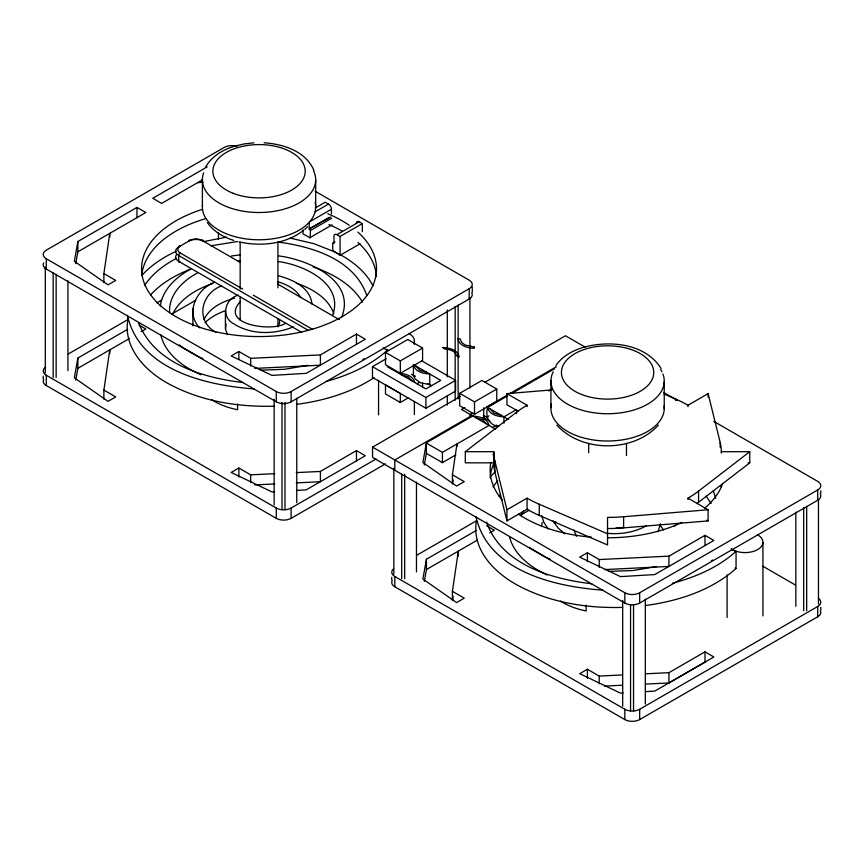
<?xml version="1.0" encoding="UTF-8"?>
<svg xmlns="http://www.w3.org/2000/svg" width="864" height="864" viewBox="0 0 864 864"><rect width="100%" height="100%" fill="white"/><g stroke="black" fill="none" stroke-linecap="round" stroke-linejoin="round"><path stroke-width="1.3" d="M360.115 243.756L340.081 255.323L332.791 250.646L332.716 243.281L333.968 243.227L333.968 236.369A4.201 2.419 60 0 1 336.938 234.662L359.197 221.81L362.34 223.625L362.34 231.703M214.218 282.29C196.852 289.213 184.669 312.53 199.735 327.834M660.442 523.8L658.098 531.673M192.942 324.929L193.082 323.978M541.49 526.165L542.268 522.353M103.885 282.571L103.885 273.586L109.793 233.323L109.793 237.179M103.885 399.092L103.885 390.096L109.793 349.834L109.793 353.689M452.423 483.808L452.423 474.811L456.959 443.966L456.959 446.537M452.617 483.808L453.179 479.952M452.423 600.318L452.423 591.322L458.341 551.07L458.341 556.211M452.617 600.307L453.19 596.408M160.315 305.91C162.788 289.03 176.602 276.664 190.944 268.952M476.507 520.506C471.064 550.444 496.228 574.668 520.841 586.948C552.074 602.878 587.801 608.396 622.588 607.403M75.751 263.66L77.879 251.791L145.843 212.512L136.976 207.392L77.879 241.51L74.336 261.295L108.022 284.839L115.7 280.4L103.885 273.586M127.71 329.26L77.879 358.031L74.336 377.816L108.022 401.36L115.7 396.922L103.885 390.096M75.751 380.182L77.879 368.312L77.879 358.031M424.278 465.037L426.427 453.017M476.248 530.485L426.427 559.256L422.885 579.042L456.559 602.586L464.249 598.147L452.423 591.322M424.3 581.407L426.427 569.538L426.427 559.256M128.358 317.401C121.478 347.339 146.372 372.557 171.04 385.063C202.554 401.512 238.799 407.171 274.05 406.177M226.001 323.816L225.547 329.443L227.545 334.616M332.618 315.436C344.293 283.543 303.75 264.805 278.122 261.533M341.701 317.164C356.422 280.13 307.314 259.535 278.737 255.906M204.044 319.54C209.228 308.329 221.13 302.206 232.427 298.858M172.454 314.485C180.068 298.436 196.657 289.062 212.803 283.5M520.992 515.711L523.627 510.862M205.524 167.27C211.334 156.589 222.458 149.947 233.788 146.459M144.472 285.649C152.291 273.683 164.084 264.859 176.623 258.293M493.02 486.886L497.74 480.546M555.919 365.515C562.064 356.486 572.087 350.881 582.325 347.684M278.1 326.182L279.59 323.179L279.526 320.069M658.357 425.12C633.258 452.714 581.915 452.714 556.816 425.12M676.912 523.465L674.503 526.208M141.934 275.389C151.351 264.956 163.404 257.213 176.083 251.338M490.482 476.615L495.223 471.776M150.541 294.916C161.341 283.068 175.63 274.968 190.458 269.222M499.09 496.152L500.494 494.629M304.733 229.381L307.508 226.714M387.439 350.19C370.44 365.569 348.192 375.484 325.955 381.467M731.29 549.05A17.939 10.357 0 0 0 736.052 551.351C718.168 567.497 695.434 577.238 672.343 583.265M645.646 605.513C678.1 601.074 711.169 590.63 736.052 568.49L736.052 551.351M303.599 230.31C285.682 244.339 260.863 246.704 239.177 241.92M607.532 528.53A113.789 65.696 0 0 0 623.624 527.872L708.102 520.906L708.102 509.76L623.624 516.737A113.789 65.696 0 0 1 607.532 517.396L607.532 544.957L539.255 515.398A113.789 65.696 0 0 1 527.072 509.285L506.952 520.906L494.888 472.122A113.789 65.696 0 0 1 493.744 462.834L465.296 462.834L465.296 451.699L516.499 412.279A113.789 65.696 0 0 1 527.072 405.238L506.952 393.628L506.952 404.773L518.27 411.296M687.992 499.543L687.992 498.15A113.789 65.696 0 0 0 698.566 491.108L749.768 451.699L749.768 462.834L698.566 502.254A113.789 65.696 0 0 1 696.719 503.636M239.479 319.324L240.505 318.578M240.505 301.45C218.387 324.778 272.657 332.068 285.422 323.384M374.015 377.719C351.065 392.742 324.108 400.669 297.108 404.287M362.88 359.467L364.025 358.754M711.418 560.693L712.562 559.991M207.23 166.838L152.766 198.277L161.633 203.396L202.597 179.788M178.189 260.377A8.392 4.849 0 0 0 180.176 262.202A2.095 1.21 -60 0 1 178.697 261.338L178.697 255.528A10.498 6.059 0 0 1 178.697 246.964L190.112 240.365A8.392 4.849 0 0 1 201.982 240.365L240.138 262.397M315.23 207.986L325.242 202.208L328.482 204.077A4.201 2.419 60 0 1 331.452 209.218L331.452 213.786M68.386 353.938L127.742 319.669M156.838 302.864L161.492 300.175M315.122 211.788L328.482 204.077M310.306 221.422L331.452 209.218M309.193 223.204L309.193 228.917L329.216 217.35M309.193 228.917L330.858 217.015M302.983 229.867L302.983 233.906L310.176 237.87L310.446 230.504L331.592 218.3M77.879 368.312L129.557 338.429M141.188 331.711L145.843 329.022L139.19 325.188M172.098 313.87L195.642 300.316M309.712 237.784L331.97 224.932M336.938 234.662L340.081 236.477L362.34 223.625M332.705 243.356L334.93 242.071M238.864 351.508L231.174 355.946L271.955 375.386L306.223 373.345L365.321 339.228L356.454 334.109L320.404 354.92L250.679 358.333L238.864 351.508L238.864 359.219M236.855 146.362A10.498 6.059 0 0 0 224.338 147.377L46.278 250.182A10.498 6.059 0 0 0 46.278 258.746L276.275 391.543A10.498 6.059 0 0 0 291.114 391.543L469.184 288.738A10.498 6.059 0 0 0 469.184 280.174L315.068 191.192M43.697 262.915A10.498 6.059 0 0 0 46.278 269.028L276.275 401.825A10.498 6.059 0 0 0 291.114 401.825L469.184 299.02A10.498 6.059 0 0 0 471.766 292.896M385.484 352.35L407.743 339.498L422.582 348.062L422.582 360.45L400.324 373.302L385.484 364.727L385.484 352.35L400.324 360.914L422.582 348.062M421.891 360.914L455.576 380.354L455.576 391.1L425.898 408.24L372.47 377.395L372.47 366.649L386.176 358.733M274.817 473.666L250.679 474.844L238.864 468.018L231.174 472.457L271.955 491.908L274.59 491.746M417.01 383.778L419.234 382.493M400.324 402.484L400.324 393.412L385.484 384.847L385.484 393.919L400.324 402.484L408.11 397.991M372.47 366.649L425.898 397.483L455.576 380.354M296.266 472.619L320.404 471.431L356.454 450.619L365.321 455.738L306.223 489.856L297 490.406M459.67 393.325L481.928 380.473L496.768 389.038L496.768 401.425L474.509 414.277L459.67 405.713L459.67 393.325L474.509 401.89L496.768 389.038M820.303 494.122A10.498 6.059 0 0 1 817.722 500.245L639.662 603.05A10.498 6.059 0 0 1 624.823 603.05L372.557 457.412L372.557 447.131L460.242 396.5M484.79 382.331L565.466 335.761L585.5 347.317M464.929 407.506L461.506 409.482L495.688 429.214M45.641 367.103A10.498 6.059 0 0 0 46.278 375.268L276.275 508.054A10.498 6.059 0 0 0 291.114 508.054L376.078 459.011M469.498 415.152L472.921 413.176M43.697 379.426A10.498 6.059 0 0 0 46.278 385.549L276.275 518.335A10.498 6.059 0 0 0 291.114 518.335L385.387 463.914M471.895 415.476L394.816 459.983L394.816 470.264M507.632 394.848L486.734 406.912L508.334 419.386M509.954 393.509L556.384 366.703M472.77 415.984L426.427 442.735L422.885 462.532L456.559 486.065L464.249 481.637L452.423 474.811M498.884 426.384C489.1 425.315 485.017 416.923 487.609 407.419L507.103 396.155M511.736 393.487L554.612 368.734M486.734 417.193L489.056 415.854M455.836 454.885L442.422 462.64L426.362 453.362L426.362 443.081L442.422 452.358L489.089 425.412M487.609 407.419C489.067 414.688 497.642 416.502 503.928 416.837L516.564 409.547M548.737 390.971L552.182 388.984M492.318 427.68L496.768 425.11L496.768 427.702M416.934 555.163L476.28 520.895M506.952 520.906L506.952 509.76L527.072 498.15A113.789 65.696 0 0 0 539.255 504.252L607.532 533.812M664.07 394.06L675.799 399.136A113.789 65.696 0 0 1 687.992 405.238L708.102 393.628L720.176 442.4A113.789 65.696 0 0 1 721.321 451.699L721.321 453.092M426.427 569.538L477.403 540.097M489.737 532.937L494.381 530.258L486.626 525.776M520.636 515.095L529.124 510.246M587.401 552.733L579.722 557.172L620.492 576.623L654.772 574.571L713.858 540.454L705.002 535.334L668.952 556.146L599.216 559.559L587.401 552.733L587.401 561.73M372.557 447.131L624.823 592.769A10.498 6.059 0 0 0 639.662 592.769L817.722 489.964A10.498 6.059 0 0 0 817.722 481.399L713.815 421.405M622.015 674.957L599.216 676.08L587.401 669.254L579.722 673.682L620.492 693.133L623.128 692.982M646.153 673.78L668.952 672.667L705.002 651.856L713.858 656.975L654.772 691.092L645.538 691.643M646.153 684.061L668.952 682.949L705.002 662.137L705.002 651.856M393.584 568.782A10.498 6.059 0 0 0 394.816 576.493L624.823 709.29A10.498 6.059 0 0 0 639.662 709.29L817.722 606.485A10.498 6.059 0 0 0 818.359 598.32M392.234 580.651A10.498 6.059 0 0 0 394.816 586.775L624.823 719.572A10.498 6.059 0 0 0 639.662 719.572L817.722 616.766A10.498 6.059 0 0 0 820.303 610.643M646.304 525.83C634.532 532.472 620.568 534.503 607.219 533.326M197.554 272.927C182.855 280.649 168.458 294.732 169.625 312.595M221.562 285.898C200.858 293.501 194.832 320.998 216.216 332.51M238.302 295.153C225.029 298.426 220.514 316.904 233.604 323.708C251.122 335.005 274.514 334.714 293.35 326.851M234.576 146.2L243.972 143.953L253.951 142.798M583.114 347.425C609.53 340.006 645.224 343.246 661.1 368.496M233.604 298.534L234.781 298.22M203.785 241.574L226.411 237.157M307.962 365.342L284.58 369.284L260.507 370.159M656.51 566.568L633.118 570.51L609.055 571.385M210.924 245.808L237.622 241.51M231.455 255.96L240.473 254.848M622.696 527.537L615.967 528.12M237.946 260.723L239.965 260.496M506.952 393.628L551.837 389.923M197.683 182.585L203.04 182.315M254.696 368.41L320.404 365.202L320.404 354.92M254.696 484.931L274.817 483.948M296.266 482.9L320.404 481.712L320.404 471.431M604.584 569.581L668.952 566.428L668.952 556.146M604.584 686.092L622.015 685.238M465.296 451.699L493.744 451.699A113.789 65.696 0 0 0 494.888 460.987L506.952 509.76M721.321 451.699L749.768 451.699M747.986 462.834L749.768 462.834M254.351 388.919C206.626 385.506 139.439 370.17 127.451 315.36M602.899 590.144C555.163 586.742 487.976 571.406 475.988 516.586M429.732 384.556L420.563 382.795L415.044 378.907L413.413 375.138L413.413 364.576C414.871 371.855 423.446 373.669 429.732 374.004L429.732 384.556L428.036 383.573M264.136 142.798C283.252 144.072 305.845 151.222 313.891 170.348M398.747 373.248C404.903 373.626 413.176 375.44 414.72 382.471M472.943 416.081C479.099 416.459 487.372 418.273 488.916 425.304M243.27 382.558C203.278 377.849 154.678 363.906 138.542 322.672M591.808 583.783C551.416 579.031 501.53 564.689 486.605 522.158M278.068 242.028C312.368 246.607 354.413 259.351 366.811 295.564M427.108 372.524L419.915 370.386L416.059 366.282M501.325 415.357L494.1 413.219L490.298 409.223M401.393 374.76L408.37 376.92L412.106 380.948M475.589 417.593L482.566 419.753L486.302 423.781M290.261 238.097L314.064 243.734L335.102 252.029M278.554 275.832C292.615 279.45 310.381 287.539 311.915 303.944M277.571 281.653C286.556 284.396 296.028 288.965 300.672 297.583M313.146 266.9C332.424 273.564 351.875 284.126 362.567 302.216M233.788 240.408C223.549 237.211 213.516 231.606 207.382 222.577M296.32 283.165C311.731 288.479 328.115 297.529 333.86 313.729M201.82 358.074L202.867 358.517M550.357 559.3L547.279 557.928M199.757 357.167L200.783 357.62M199.757 374.306L200.783 374.76M198.742 356.702L183.2 347.814M197.737 373.367L198.742 373.831M546.275 574.592L547.279 575.068M546.275 557.453L530.939 548.467M195.761 372.406L196.744 372.881M544.298 573.631L545.281 574.117M336.236 252.59L337.36 253.152M194.789 371.909C179.582 364.09 164.581 351.94 160.715 334.476M543.326 573.134C528.53 565.52 514.015 553.889 509.576 537.138M338.472 253.735C352.458 261.155 365.72 271.458 372.967 285.876M663.617 392.418L677.624 400.507M687.992 498.15L708.102 509.76M706.849 520.182L708.102 520.906M277.679 284.072L339.131 319.55M414.266 365.072L440.737 380.354L425.898 388.919L387.31 366.649M762.858 566.233L795.539 585.112M483.268 415.195L487.609 417.701M413.413 375.138L415.12 376.121M411.502 374.231L415.012 376.25M427.874 383.681L431.384 385.7M483.073 417.204L489.92 421.157M178.697 246.964A2.095 1.21 60 0 1 180.176 246.1A8.392 4.849 0 0 0 180.176 252.958L242.708 289.062M253.314 295.186L312.66 329.443M308.556 330.502L178.697 255.528A2.095 1.21 -60 0 1 180.176 252.958M301.601 332.305L178.697 261.338A10.498 6.059 0 0 1 176.483 254.653M309.712 229.219L310.446 230.504M564.764 533.736L558.036 527.969L553.046 520.841M182.401 347.231L180.835 346.064M529.373 547.301L530.15 547.884M179.312 344.876L180.068 345.481M548.284 529.06L543.974 522.558L541.706 515.808M706.18 496.249L711.104 503.442M576.418 536.36L574.009 530.14M720.684 485.492L721.516 487.102M713.318 490.774L715.694 498.312M820.8 490.828L820.8 493.387M820.8 607.338L820.8 609.908M818.467 499.543L818.467 604.022M817.722 489.964L817.722 500.245M817.722 606.485L817.722 616.766M806.674 506.347L806.674 610.826M803.704 507.697L803.704 610.826M795.841 512.147L795.841 606.29M762.934 542.797L762.934 615.913M727.099 574.895L727.099 617.436M720.176 442.4L720.176 447.282M708.102 393.628L708.102 397.105M705.002 535.334L705.002 545.616M698.566 491.108L698.566 502.254M687.992 405.238L687.992 406.631M675.799 399.136L675.799 400.529M668.952 672.667L668.952 682.949M664.232 381.629L664.232 408.888M645.311 599.141L645.311 703.987M639.662 592.769L639.662 603.05M639.662 709.29L639.662 719.572M633.528 604.984L633.528 710.802M630.558 604.984L630.558 710.802M626.476 443.362L626.476 455.458M624.823 592.769L624.823 603.05M624.823 709.29L624.823 719.572M623.624 516.737L623.624 527.872M622.685 600.437L622.685 706.255M599.216 559.559L599.216 567.27M599.216 676.08L599.216 683.791M588.697 443.362L588.697 452.768M587.401 669.254L587.401 678.251M586.138 605.156L586.138 610.967A60.923 35.176 0 0 1 560.509 601.074M550.93 380.43L550.93 407.7M539.255 504.252L539.255 515.398M527.072 405.238L527.072 406.631M527.072 498.15L527.072 509.285M516.499 412.279L516.499 413.672M503.928 416.837L503.928 423.198M494.888 460.987L494.888 472.122M493.744 451.699L493.744 462.834M483.754 407.754L483.754 419.591M474.509 401.89L474.509 414.277M472.262 287.021L472.262 292.162M469.93 297.94L469.93 388.055M469.184 288.738L469.184 299.02M458.136 305.122L458.136 398.887M455.166 306.461L455.166 400.226M447.293 309.949L447.293 376.931M447.293 395.68L447.293 405.054M442.422 452.358L442.422 462.64M425.898 397.483L425.898 408.24M422.582 383.152L422.582 387.04M416.47 482.123L416.47 571.871M414.385 341.572L414.385 344.228M414.385 401.393L414.385 414.688M404.676 474.196L404.676 578.675M401.706 474.196L401.706 578.675M400.324 360.914L400.324 373.302M394.816 576.493L394.816 586.775M393.833 468.31L393.833 574.128M391.738 577.357L391.738 579.928M378.562 380.311L378.562 414.871M356.454 334.109L356.454 344.39M356.454 450.619L356.454 460.901M340.081 236.477L340.081 255.323M315.695 180.392L315.695 207.662M296.773 398.282L296.773 502.762M291.114 391.543L291.114 401.825M291.114 508.054L291.114 518.335M284.98 402.408L284.98 509.566M282.01 402.408L282.01 509.566M277.927 242.136L277.927 287.831M277.927 318.751L277.927 326.819M276.275 391.543L276.275 401.825M276.275 508.054L276.275 518.335M274.136 399.211L274.136 505.03M250.679 358.333L250.679 366.044M250.679 474.844L250.679 482.555M240.16 242.136L240.16 289.181M240.16 297.248L240.16 320.09M238.864 468.018L238.864 477.014M237.589 403.92L237.589 409.741A60.923 35.176 0 0 1 211.961 399.848M225.418 311.256L225.418 328.385M218.452 232.751L218.452 239.447M202.392 179.204L202.392 206.464M192.856 308.75L192.856 325.89M136.976 207.392L136.976 217.674M77.879 241.51L77.879 251.791M67.932 280.897L67.932 370.645M56.138 274.309L56.138 377.449M53.168 272.97L53.168 377.449M46.278 258.746L46.278 269.028M46.278 375.268L46.278 385.549M45.295 267.084L45.295 372.902M43.2 376.121L43.2 378.691M757.534 534.805A17.939 10.357 0 0 1 757.231 549.817A17.939 10.357 0 0 1 731.279 548.888M736.052 568.49A17.939 10.357 0 0 1 735.005 568.112M662.947 374.069A56.657 32.713 0 0 1 605.567 413.716A56.657 32.713 0 0 1 553.219 371.812M660.679 369.598A56.657 32.713 0 0 1 661.954 371.812M664.103 405.961A56.657 32.713 0 0 1 605.567 440.986A56.657 32.713 0 0 1 551.502 403.639M554.299 523.238A60.923 35.176 0 0 1 555.887 521.824M659.362 524.686A60.923 35.176 0 0 1 663.487 529.978M408.985 333.569A17.939 10.357 0 0 1 413.824 343.634M388.444 350.266A17.939 10.357 0 0 1 383.162 347.944M357.901 232.124A117.461 67.813 0 0 1 320.36 326.592A117.461 67.813 0 0 1 157.572 302.918A117.461 67.813 0 0 1 202.046 209.455M327.834 213.775A117.461 67.813 0 0 1 349.229 225.299M141.739 275.53A117.461 67.813 0 0 1 205.859 218.56M328.936 224.521A117.461 67.813 0 0 1 342.101 231.077M357.901 242.406A117.461 67.813 0 0 1 376.445 276.696M471.398 413.651A10.498 6.059 0 0 1 470.416 414.677M356.238 223.225A4.201 2.419 60 0 1 359.197 221.81M201.982 240.365A2.095 1.21 -60 0 1 203.472 241.229A10.498 6.059 0 0 0 188.633 241.229A2.095 1.21 60 0 1 190.112 240.365M338.461 319.248A8.392 4.849 0 0 0 337.651 318.697A2.095 1.21 -60 0 1 339.109 319.259M313.405 170.586A56.657 32.713 0 0 1 261.068 212.49A56.657 32.713 0 0 1 203.677 172.843M315.122 202.414A56.657 32.713 0 0 1 261.068 239.76A56.657 32.713 0 0 1 202.532 204.736M205.006 322.726A60.923 35.176 0 0 1 225.472 310.63M722.563 483.872A117.461 67.813 0 0 1 704.376 508.41M681.793 522.547A117.461 67.813 0 0 1 607.586 537.797M591.451 537.16A117.461 67.813 0 0 1 518.368 514.102M502.2 499.943A117.461 67.813 0 0 1 490.752 462.974M493.042 454.961A117.461 67.813 0 0 1 493.992 452.725M490.19 477.922A117.461 67.813 0 0 1 494.51 461.894M442.951 347.522C443.502 350.05 450.241 348.786 452.887 351.216C456.343 352.048 455.998 357.718 459.27 356.951C457.812 349.682 449.248 347.857 442.951 347.522M474.487 347.101L474.25 348.3C467.964 347.965 459.389 346.151 457.931 338.882L460.015 338.742L461.7 342.425L465.005 344.984L474.487 347.101M584.507 395.539A46.17 26.654 0 0 0 653.756 372.46A46.17 26.654 0 0 0 584.507 349.38A46.17 26.654 0 0 0 584.507 395.539M233.161 193.309A46.17 26.654 0 0 0 305.089 173.135A46.17 26.654 0 0 0 238.874 147.258A46.17 26.654 0 0 0 233.161 193.309"/></g></svg>
